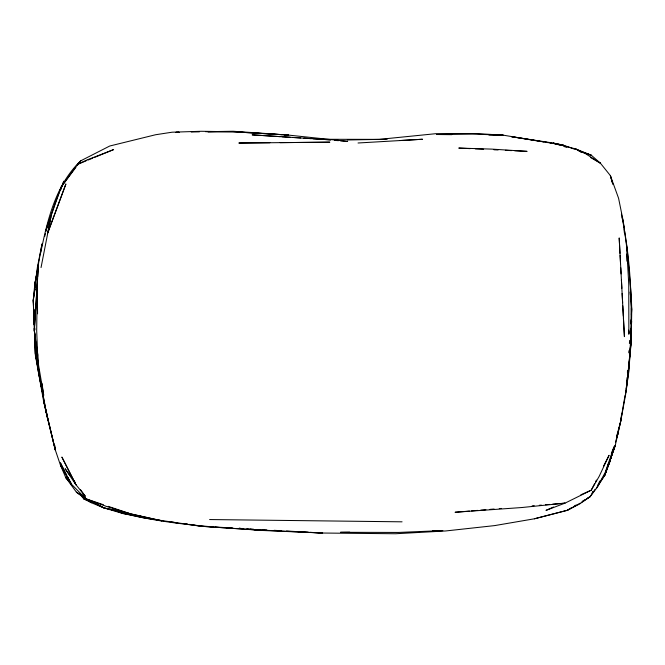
<?xml version="1.0" encoding="UTF-8"?>
<svg xmlns="http://www.w3.org/2000/svg" width="665" height="665" viewBox="0 0 665 665"><rect width="100%" height="100%" fill="white"/><g stroke="black" fill="none" stroke-linecap="round" stroke-linejoin="round"><path stroke-width="1" d="M628.541 370.53L628.359 375.708L626.122 388.992M628.774 364.312L628.849 362.242M631.068 301.162L631.26 295.983L627.452 252.575L623.288 221.495L618.583 198.286L610.354 175.577L600.412 163.191L591.243 155.186L575.624 148.943L553.189 143.05L511.427 136.691L539.772 141.288M33.89 309.582L34.239 325.044L33.25 300.414L34.829 283.972L37.539 268.934M34.605 290.115L34.829 283.972L36.916 273.797M630.744 335.617L631.176 328.46M631.418 324.379L631.418 308.136M37.564 278.801L34.322 330.488L39.135 375.567L47.173 417.03L55.286 449.914L60.449 465.134L65.752 477.553L76.417 492.191L91.329 502.715L103.782 507.869L122.834 513.471L143.698 517.91L200.705 526.223L263.997 530.537L322.675 533.031L395.567 533.746L445.708 530.961L494.602 525.608L534.411 518.791L567.32 510.296L579.73 503.895L590.104 496.672L596.904 487.744L604.851 475.051L615.283 445.334L620.62 421.685L626.064 392.067L631.218 341.411L631.75 309.416L631.26 295.983L631.326 301.046M37.689 276.731L38.537 263.298L34.322 330.488L37.855 361.037L43.699 395.318L41.945 383.165M626.563 384.836L626.064 392.067C633.487 332.941 633.604 272.534 621.384 214.08M626.771 381.735L627.062 377.604M627.411 372.433L627.552 370.372M628.766 352.807L628.907 350.746M629.406 343.514L629.614 340.413M630.112 333.182L630.254 331.112M630.752 323.88L631.035 319.749M631.393 314.587L631.75 309.416L630.769 299.2M629.83 355.21L628.359 375.708L631.218 341.411L630.129 349.649M630.121 351.112L630.42 347.014M630.786 341.885L631.6 321.311L631.442 323.365M630.736 332.591L631.043 328.493M621.7 413.455L620.62 421.685L618.151 432.034M629.447 354.794L629.855 351.702M34.979 289.308L33.25 300.414L34.322 330.488L36.226 343.655M35.295 287.288L35.611 285.268M40.64 252.966C47.423 220.173 55.594 184.754 80.789 160.789L109.742 146.017L155.627 134.737L172.119 132.202L201.254 131.279L232.925 131.753L288.211 135.045L284.113 134.804M625.092 395.118L620.62 421.685L617.893 431.71M625.433 393.073L625.773 391.037M37.897 266.931L42.053 243.88L37.381 267.355L33.25 300.414L33.574 304.537M41.039 267.563L50.956 216.682L47.78 232.8L65.852 184.114L47.78 232.8M36.974 273.913L34.829 283.972L34.879 290.123M44.755 236.366L45.453 233.448M45.918 231.503L46.841 227.613M611.625 454.769L609.448 462.782L604.784 475.143L606.638 469.282M616.804 435.725L617.344 433.713M612.274 452.848L609.448 462.782L607.361 467.154M616.796 436.947L617.926 432.973L616.788 436.755M612.332 452.915L609.448 462.782L607.411 466.356M615.507 442.059L618.392 432.183L616.846 437.063M607.569 466.356L608.492 463.43M48.761 221.761L47.074 226.64L48.861 221.802M604.784 475.143L615.283 445.334L604.851 475.051L600.262 481.768M60.623 189.874L63.832 181.163L60.507 189.816M599.714 481.053L596.904 487.744L605.183 472.483L614.152 446.647L611.343 453.339M594.535 483.754L591.251 490.18L565.026 503.139L545.982 510.388L553.529 507.021M595.474 481.917L596.414 480.08M603.446 466.306L609.074 455.292L599.256 476.198L591.251 490.18L580.877 494.81M592.141 493.172L593.163 491.385M592.166 493.197L593.23 491.468M581.933 502.05L590.104 496.672L595.208 489.182M597.444 485.907L599.182 483.364M75.926 167.289L61.338 186.765L55.27 202.659L46.035 230.024L61.338 186.765L77.606 164.33L80.789 160.789L77.148 165.66M580.296 503.131L567.32 510.296L534.411 518.791M567.32 510.296L571.701 507.669M574.327 506.098L576.081 505.051M582.216 501.385L584.843 499.814M586.596 498.767L590.104 496.672M86.126 160.847L77.606 164.33L86.957 159.974L113.565 149.617L94.638 157.364M88.013 160.074L92.743 158.137M469.448 511.069L455.06 512.266L521.709 507.536L565.026 503.139L552.698 504.161M471.51 510.903L477.67 510.388M480.753 510.13L485.891 509.706M490.005 509.365L494.12 509.024M499.257 508.6L501.31 508.426M532.141 505.865L534.195 505.699M539.332 505.275L541.393 505.101M545.5 504.76L549.614 504.419M358.044 142.992L422.491 139.251L400.064 140.539M191.262 132.003L199.434 131.836M205.568 131.703L233.132 131.254L288.211 135.045M347.321 139.991L387.205 139.234M349.74 532.158L340.43 532.316L398.676 532.441L442.848 530.579L432.508 530.753M208.054 132.003L232.925 131.753L282.068 134.679M269.874 142.734L238.851 143.033L329.848 142.169L280.214 142.643M321.22 139.284L379.308 139.376L436.115 133.657L476.639 133.557L503.339 135.186L551.925 143.224M451.843 134.662L436.398 134.505L472.366 134.056L503.339 135.186L488.916 135.045M209.608 519.548L402.067 521.826M470.155 148.628L458.775 148.079L491.784 149.11L527.079 151.362L514.66 150.764M475.334 148.877L483.613 149.276M493.962 149.775L498.102 149.974M505.342 150.315L511.551 150.614M213.108 526.913C178.419 524.012 143.216 519.614 109.941 509.232M215.169 527.029L223.44 527.486M226.541 527.661L232.742 528.01M238.951 528.359L243.082 528.584M250.314 528.991L253.415 529.165M262.725 529.681L266.856 529.914M274.088 530.321L281.328 530.728M286.499 531.011L294.761 531.476M297.87 531.651L308.203 532.224M310.272 532.341L322.675 533.031L253.664 529.706L200.705 526.223L193.532 525.042M280.048 136.641L252.118 134.854L330.721 139.883L313.14 138.761M282.11 136.774L290.389 137.306M292.459 137.439L300.73 137.963M303.83 138.162L311.07 138.628M334.428 140.365L338.502 140.672M340.538 140.822L347.662 141.362L284.903 134.712M239.242 528.376L241.304 528.55M246.457 529.008L251.619 529.456M253.681 529.631L263.997 530.537L254.703 529.697M239.217 528.309L241.279 528.492M247.48 529.049L251.603 529.423M541.8 141.62L543.82 141.944M545.849 142.277L547.877 142.601M549.897 142.933L551.925 143.258M138.204 515.99L122.834 513.471L116.159 510.969M140.249 516.323L142.302 516.655M185.336 523.704L187.38 524.037M189.434 524.377L191.478 524.71M560.021 145.228L553.189 143.05L563.056 145.07L574.718 149.259M563.928 146.475L566.854 147.406M580.512 151.761L591.243 155.186L577.636 150.307M103.366 504.71L85.893 498.817L76.417 492.191L80.831 494.718M108.22 506.339L130.548 513.87L161.869 520.828L103.782 507.869L85.893 498.817L71.454 484.228L60.449 465.134L62.926 468.418M88.52 500.612L83.757 498.833L79.758 494.103M88.437 500.687L83.757 498.833L91.329 502.715M96.724 503.821L103.782 507.869L130.548 513.87L106.358 506.389L85.893 498.817L82.793 494.71M580.936 151.994L575.624 148.943L584.469 152.992L600.412 163.191L590.678 157.597M67.215 478.991L65.752 477.553L71.088 483.854M70.656 476.256L65.137 468.734L75.91 484.71L85.361 496.323L80.457 489.631M72.493 478.767L75.552 482.948M66.841 475.3L60.39 462.798L65.228 473.139L71.454 484.228L67.763 477.088M612.947 184.521L610.354 175.577L612.324 182.567M622.166 217.505L623.288 221.495L623.878 227.629M39.867 377.795L47.173 417.03L43.433 400.172L55.286 449.914L43.433 400.172L35.345 354.977L34.347 328.136M54.746 445.4L55.419 448.426M41.529 387.055L38.329 370.762L40.873 383.796M46.542 412.508L48.138 420.654M41.263 385.8L41.662 387.811M39.493 375.783L35.37 353.655L34.356 328.061M36.666 346.698L36.957 348.718M624.078 229.674L624.369 232.742M630.079 292.043L630.37 295.11M38.046 367.679L38.229 369.732L38.088 367.703M33.973 309.682L34.214 312.766M37.44 353.946L37.597 356.008M38.005 361.153L38.246 364.245M38.404 366.299L39.135 375.567L35.37 353.655L35.278 341.353M34.256 318.776L33.782 312.658L34.239 319.749M34.771 327.845L34.904 329.873M619.996 253.357L619.182 237.929L624.418 336.656L623.438 318.144M620.104 255.41L620.545 263.639M620.761 267.754L621.093 273.922M621.418 280.098L621.858 288.319M622.124 293.465L622.623 302.716M622.781 305.809L623.329 316.091M626.63 248.868L626.521 244.753L628.766 284.562L628.857 334.237L628.749 330.123M626.763 254.005L626.954 261.204M37.556 313.83L37.34 279.973L36.691 330.397L37.855 361.037L37.814 353.855M627.037 380.804L626.796 383.88L627.087 380.796M178.993 132.26L175.934 132.318L179.043 132.293M177.272 522.74L171.08 522.183L177.281 522.773M555.973 143.914L553.945 143.59L555.973 143.898M563.056 145.07L557.993 144.247L563.056 145.07M75.91 484.71L61.953 457.196L75.91 484.71"/></g></svg>
